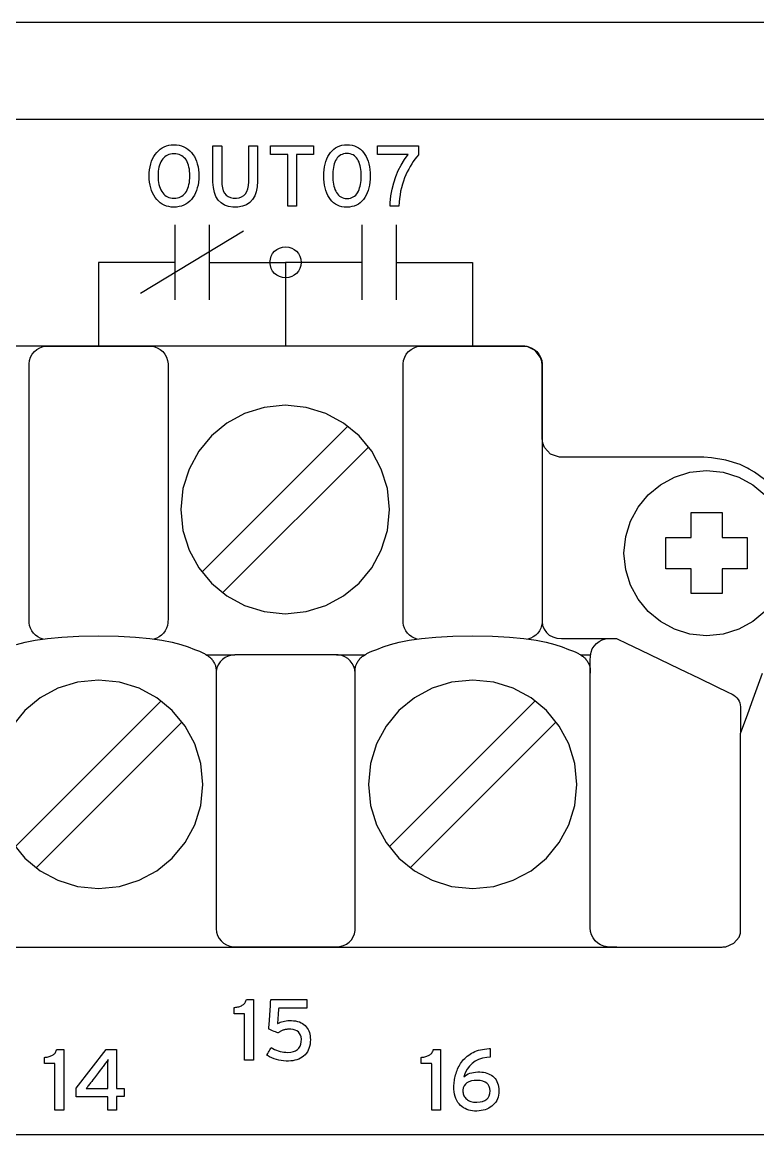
# Model space of a CAD drawing. Extents: x 1 to 47.7, y 0.2 to 33.3.
# Drawn here: x 30.649 to 31.828, y 13.33 to 15.115 of the extents above; entities that cross this region are included whole.
import ezdxf

# ---------------------------------------------------------------- set-up
doc = ezdxf.new("R2010")
doc.units = 0
doc.header["$MEASUREMENT"] = 0
doc.layers.add('4_0_____DWG', color=7, linetype='CONTINUOUS')

msp = doc.modelspace()

# ---------------------------------------------------------------- linework, layer by layer
at = {"layer": '4_0_____DWG'}
for points in [[(30.5661, 15.1152), (30.7458, 15.1152), (30.9275, 15.1152), (31.111, 15.1152), (31.2963, 15.1152), (31.4833, 15.1152), (31.6718, 15.1152), (31.8618, 15.1152), (32.0532, 15.1152), (32.2458, 15.1152), (32.4396, 15.1152), (32.6345, 15.1152), (32.8303, 15.1152)], [(28.4366, 14.9598), (28.543, 14.9598), (28.6512, 14.9598), (28.761, 14.9598), (28.8724, 14.9598), (28.9854, 14.9598), (29.0998, 14.9598), (29.2156, 14.9598), (29.3328, 14.9598), (29.4512, 14.9598), (29.5708, 14.9598), (29.6916, 14.9598), (29.8135, 14.9598), (29.9364, 14.9598), (30.0602, 14.9598), (30.3105, 14.9598), (30.5639, 14.9598), (30.8198, 14.9598), (31.0777, 14.9598), (31.3372, 14.9598), (31.8587, 14.9598), (32.3802, 14.9598), (32.6397, 14.9598), (32.8976, 14.9598)], [(31.0884, 14.9029), (31.0884, 14.8199), (31.0743, 14.8199), (31.0743, 14.9029), (31.0469, 14.9029), (31.0469, 14.9171), (31.1159, 14.9171), (31.1159, 14.9029), (31.0884, 14.9029)], [(30.8934, 14.7899), (30.8934, 14.6699)], [(30.9484, 14.7899), (30.9484, 14.6699)], [(31.1934, 14.7899), (31.1934, 14.6699)], [(31.2484, 14.7899), (31.2484, 14.6699)], [(31.0034, 14.7799), (30.8384, 14.6799)], [(30.8934, 14.7299), (30.7709, 14.7299), (30.7709, 14.5953)], [(30.9484, 14.7299), (31.0709, 14.7299), (31.0709, 14.5953)], [(31.1934, 14.7299), (31.0709, 14.7299), (31.0709, 14.5953)], [(31.2484, 14.7299), (31.3709, 14.7299), (31.3709, 14.5953)], [(31.4823, 14.4473), (31.4823, 14.4493), (31.4823, 14.455), (31.4823, 14.4638), (31.4823, 14.4748), (31.4823, 14.5284), (31.4823, 14.5515), (31.4823, 14.5596), (31.4823, 14.5647), (31.482, 14.5705), (31.48, 14.5774), (31.4714, 14.5886), (31.4584, 14.5947), (31.4547, 14.5952), (31.4527, 14.5953), (31.4503, 14.5953), (31.4456, 14.5953), (31.4381, 14.5953), (31.4279, 14.5953), (31.4151, 14.5953), (31.3998, 14.5953), (31.3819, 14.5953), (31.3616, 14.5953), (31.339, 14.5953), (31.3139, 14.5953), (31.2866, 14.5953), (31.2571, 14.5953), (31.2254, 14.5953), (31.1916, 14.5953), (31.1557, 14.5953), (31.1178, 14.5953), (31.078, 14.5953), (30.9927, 14.5953), (30.9003, 14.5953), (30.8012, 14.5953), (30.6958, 14.5953), (30.5847, 14.5953)], [(30.6819, 14.1254), (30.6775, 14.1269), (30.6734, 14.1291), (30.6697, 14.1317), (30.6665, 14.1349), (30.6638, 14.1386), (30.6618, 14.1426), (30.6603, 14.147), (30.6596, 14.1516), (30.6595, 14.1591), (30.6595, 14.1913), (30.6595, 14.2454), (30.6595, 14.3131), (30.6595, 14.3861), (30.6595, 14.4561), (30.6595, 14.5149), (30.6595, 14.5543), (30.6595, 14.567), (30.6602, 14.5726), (30.662, 14.5778), (30.6646, 14.5825), (30.668, 14.5866), (30.6722, 14.5901), (30.677, 14.5927), (30.6822, 14.5946), (30.6879, 14.5954), (30.6928, 14.5954), (30.707, 14.5954), (30.7293, 14.5954), (30.7565, 14.5954), (30.7854, 14.5954), (30.8126, 14.5954), (30.8349, 14.5954), (30.8491, 14.5954), (30.8541, 14.5954), (30.8597, 14.5946), (30.865, 14.5927), (30.8697, 14.5901), (30.8739, 14.5866), (30.8773, 14.5825), (30.8799, 14.5778), (30.8817, 14.5726), (30.8824, 14.567), (30.8824, 14.5543), (30.8824, 14.5149), (30.8824, 14.4561), (30.8824, 14.3861), (30.8824, 14.3131), (30.8824, 14.2454), (30.8824, 14.1913), (30.8824, 14.1591), (30.8823, 14.1516), (30.8816, 14.1469), (30.8801, 14.1426), (30.878, 14.1385), (30.8753, 14.1349), (30.8721, 14.1317), (30.8683, 14.129), (30.8642, 14.1269), (30.8597, 14.1254)], [(31.2819, 14.1254), (31.2775, 14.1269), (31.2734, 14.1291), (31.2697, 14.1317), (31.2665, 14.1349), (31.2638, 14.1386), (31.2618, 14.1426), (31.2603, 14.147), (31.2596, 14.1516), (31.2595, 14.1591), (31.2595, 14.1913), (31.2595, 14.2454), (31.2595, 14.3131), (31.2595, 14.3861), (31.2595, 14.4561), (31.2595, 14.5149), (31.2595, 14.5543), (31.2595, 14.567), (31.2602, 14.5726), (31.262, 14.5778), (31.2646, 14.5825), (31.268, 14.5866), (31.2722, 14.5901), (31.277, 14.5927), (31.2822, 14.5946), (31.2879, 14.5954), (31.2928, 14.5954), (31.307, 14.5954), (31.3293, 14.5954), (31.3565, 14.5954), (31.3854, 14.5954), (31.4126, 14.5954), (31.4349, 14.5954), (31.4491, 14.5954), (31.4541, 14.5954), (31.4597, 14.5946), (31.465, 14.5927), (31.4697, 14.5901), (31.4739, 14.5866), (31.4773, 14.5825), (31.4799, 14.5778), (31.4817, 14.5726), (31.4824, 14.567), (31.4824, 14.5543), (31.4824, 14.5149), (31.4824, 14.4561), (31.4824, 14.3861), (31.4824, 14.3131), (31.4824, 14.2454), (31.4824, 14.1913), (31.4824, 14.1591), (31.4823, 14.1516), (31.4816, 14.1469), (31.4801, 14.1426), (31.478, 14.1385), (31.4753, 14.1349), (31.4721, 14.1317), (31.4683, 14.129), (31.4642, 14.1269), (31.4597, 14.1254)], [(30.9366, 14.2328), (31.1709, 14.4671)], [(31.8393, 14.3816), (31.8232, 14.3932), (31.8145, 14.3982), (31.8119, 14.3996), (31.8106, 14.4003), (31.7998, 14.4052), (31.7772, 14.4125), (31.7538, 14.4164), (31.7419, 14.4171), (31.7381, 14.4171), (31.7298, 14.4171), (31.7153, 14.4171), (31.6959, 14.4171), (31.6729, 14.4171), (31.6475, 14.4171), (31.5949, 14.4171), (31.5703, 14.4171), (31.5486, 14.4171), (31.531, 14.4171), (31.5188, 14.4171), (31.5134, 14.4171), (31.5101, 14.4172), (31.496, 14.4222), (31.4861, 14.4329), (31.4834, 14.4397), (31.4824, 14.4473)], [(30.97, 14.1994), (31.2043, 14.4337)], [(31.8398, 14.1695), (31.8202, 14.1533), (31.7977, 14.1411), (31.7728, 14.1334), (31.7461, 14.1307), (31.7194, 14.1334), (31.6946, 14.1411), (31.6721, 14.1533), (31.6525, 14.1695), (31.6363, 14.1891), (31.6241, 14.2116), (31.6164, 14.2365), (31.6137, 14.2632), (31.6164, 14.2899), (31.6241, 14.3147), (31.6363, 14.3372), (31.6525, 14.3568), (31.6721, 14.373), (31.6946, 14.3852), (31.7194, 14.3929), (31.7461, 14.3956), (31.7728, 14.3929), (31.7977, 14.3852), (31.8202, 14.373), (31.8398, 14.3568)], [(31.7212, 14.2881), (31.7212, 14.3284), (31.7711, 14.3284), (31.7711, 14.2881), (31.8113, 14.2881), (31.8113, 14.2382), (31.7711, 14.2382), (31.7711, 14.1982), (31.7212, 14.1982), (31.7212, 14.2382), (31.681, 14.2382), (31.681, 14.2881), (31.7212, 14.2881)], [(31.4824, 14.1537), (31.4832, 14.1469), (31.4855, 14.141), (31.4892, 14.1359), (31.4939, 14.1318), (31.4997, 14.1288), (31.5062, 14.127), (31.5133, 14.1263), (31.5175, 14.1263), (31.5284, 14.1263), (31.5433, 14.1263), (31.5596, 14.1263), (31.5745, 14.1263), (31.5855, 14.1263), (31.5897, 14.1263)], [(30.6392, 14.1164), (30.653, 14.1201), (30.6694, 14.1234), (30.6889, 14.1263), (30.7119, 14.1286), (30.7391, 14.13), (30.771, 14.1306), (30.8029, 14.13), (30.8301, 14.1286), (30.8531, 14.1263), (30.8726, 14.1234), (30.889, 14.1201), (30.9028, 14.1164), (30.9146, 14.1126), (30.9248, 14.1088), (30.9312, 14.1063), (30.9327, 14.1057), (30.934, 14.1051), (30.9352, 14.1046), (30.9363, 14.1041), (30.9374, 14.1036), (30.9384, 14.103), (30.9395, 14.1025), (30.9407, 14.1019), (30.9419, 14.1012), (30.9432, 14.1005), (30.9444, 14.0997), (30.9456, 14.0989), (30.9469, 14.0981), (30.9481, 14.0971), (30.9494, 14.0961), (30.9507, 14.0951), (30.9519, 14.0939), (30.9527, 14.0927), (30.9536, 14.0914), (30.9544, 14.0901), (30.9552, 14.0889), (30.956, 14.0876), (30.9568, 14.0863), (30.9575, 14.0851), (30.9581, 14.0838), (30.9585, 14.0827), (30.9588, 14.0815), (30.9591, 14.0801), (30.9593, 14.0786), (30.9594, 14.077), (30.9596, 14.0754), (30.9596, 14.0738), (30.9597, 14.0723), (30.9597, 14.0708)], [(31.1825, 14.0708), (31.1825, 14.0723), (31.1826, 14.0738), (31.1826, 14.0754), (31.1827, 14.077), (31.1828, 14.0786), (31.183, 14.0801), (31.1832, 14.0815), (31.1835, 14.0827), (31.1839, 14.0838), (31.1845, 14.0851), (31.1852, 14.0863), (31.186, 14.0876), (31.1868, 14.0889), (31.1876, 14.0901), (31.1884, 14.0914), (31.1893, 14.0927), (31.1901, 14.0939), (31.1913, 14.0951), (31.1926, 14.0961), (31.1939, 14.0971), (31.1951, 14.0981), (31.1964, 14.0989), (31.1976, 14.0997), (31.1989, 14.1005), (31.2001, 14.1012), (31.2013, 14.1019), (31.2025, 14.1025), (31.2036, 14.103), (31.2046, 14.1036), (31.2057, 14.1041), (31.2068, 14.1046), (31.208, 14.1051), (31.2093, 14.1057), (31.2108, 14.1063), (31.2172, 14.1088), (31.2274, 14.1126), (31.2392, 14.1164), (31.253, 14.1201), (31.2694, 14.1234), (31.2889, 14.1263), (31.3119, 14.1286), (31.3391, 14.13), (31.371, 14.1306), (31.4029, 14.13), (31.4301, 14.1286), (31.4531, 14.1263), (31.4726, 14.1234), (31.489, 14.1201), (31.5028, 14.1164), (31.5146, 14.1126), (31.5249, 14.1088), (31.5312, 14.1063), (31.5327, 14.1057), (31.534, 14.1051), (31.5352, 14.1046), (31.5363, 14.1041), (31.5374, 14.1036), (31.5384, 14.103), (31.5395, 14.1025), (31.5407, 14.1019), (31.5419, 14.1012), (31.5432, 14.1005), (31.5444, 14.0997), (31.5456, 14.0989), (31.5469, 14.0981), (31.5481, 14.0971), (31.5494, 14.0961), (31.5507, 14.0951), (31.5519, 14.0939), (31.5527, 14.0927), (31.5536, 14.0914), (31.5544, 14.0901), (31.5552, 14.0889), (31.556, 14.0876), (31.5568, 14.0863), (31.5575, 14.0851), (31.5581, 14.0838), (31.5585, 14.0827), (31.5588, 14.0815), (31.5591, 14.0801), (31.5593, 14.0786), (31.5594, 14.077), (31.5596, 14.0754), (31.5596, 14.0738), (31.5597, 14.0723), (31.5597, 14.0708)], [(31.602, 13.6311), (31.6016, 13.6311), (31.6003, 13.6311), (31.5985, 13.6311), (31.5964, 13.6311), (31.5942, 13.6311), (31.5922, 13.6311), (31.5907, 13.6311), (31.5898, 13.6311), (31.5868, 13.6312), (31.5812, 13.6323), (31.5761, 13.6344), (31.5715, 13.6374), (31.5675, 13.6411), (31.5642, 13.6456), (31.5618, 13.6506), (31.5602, 13.6561), (31.5597, 13.662), (31.5597, 13.6786), (31.5597, 13.7227), (31.5597, 13.7859), (31.5597, 13.8596), (31.5597, 13.9355), (31.5597, 14.005), (31.5597, 14.0597), (31.5597, 14.0911), (31.5598, 14.0984), (31.5609, 14.1041), (31.5629, 14.1094), (31.5658, 14.1141), (31.5694, 14.1182), (31.5737, 14.1216), (31.5786, 14.1242), (31.584, 14.1258), (31.5897, 14.1263), (31.5901, 14.1263), (31.5914, 14.1263), (31.5932, 14.1263), (31.5953, 14.1263), (31.5975, 14.1263), (31.5995, 14.1263), (31.601, 14.1263), (31.6019, 14.1263), (31.6039, 14.1254), (31.6173, 14.1189), (31.6407, 14.1077), (31.6704, 14.0933), (31.7029, 14.0776), (31.7344, 14.0624), (31.7614, 14.0494), (31.7803, 14.0403), (31.7874, 14.0369), (31.7901, 14.0351), (31.7926, 14.033), (31.7948, 14.0308), (31.7966, 14.0283), (31.7982, 14.0256), (31.7994, 14.0228), (31.8002, 14.0198), (31.8007, 14.0167), (31.8007, 14.0147), (31.8007, 14.0118), (31.8007, 14.0066), (31.8007, 14), (31.8007, 13.9928), (31.8007, 13.9858), (31.8007, 13.9799), (31.8007, 13.9757), (31.8007, 13.9741)], [(30.9441, 14.1), (30.9897, 14.1)], [(31.1525, 14.1), (31.1981, 14.1)], [(31.5439, 14.1), (31.5597, 14.1)], [(30.5393, 13.6311), (30.6651, 13.6311), (30.7865, 13.6311), (30.9029, 13.6311), (31.0141, 13.6311), (31.1194, 13.6311), (31.2185, 13.6311), (31.311, 13.6311), (31.3963, 13.6311), (31.4361, 13.6311), (31.474, 13.6311), (31.5099, 13.6311), (31.5437, 13.6311), (31.5754, 13.6311), (31.605, 13.6311), (31.6323, 13.6311), (31.6573, 13.6311), (31.68, 13.6311), (31.7003, 13.6311), (31.7181, 13.6311), (31.7335, 13.6311), (31.7463, 13.6311), (31.7564, 13.6311), (31.7639, 13.6311), (31.7687, 13.6311), (31.7711, 13.6311), (31.773, 13.6312), (31.7768, 13.6316), (31.7898, 13.6371), (31.7984, 13.647), (31.8004, 13.6532), (31.8007, 13.6565), (31.8007, 13.6608), (31.8007, 13.6664), (31.8007, 13.6743), (31.8007, 13.6961), (31.8007, 13.7244), (31.8007, 13.7575), (31.8007, 13.8305), (31.8007, 13.8668), (31.8007, 13.9006), (31.8007, 13.9301), (31.8007, 13.9533), (31.8007, 13.9621), (31.8007, 13.9686), (31.8007, 13.9727), (31.8007, 13.9741), (31.8011, 13.9751), (31.8021, 13.9778), (31.8058, 13.9881), (31.8116, 14.0037), (31.8188, 14.0234), (31.8361, 14.0704)], [(30.6322, 13.7986), (30.6527, 13.7739), (30.6775, 13.7535), (30.7059, 13.7381), (30.7373, 13.7284), (30.7711, 13.725), (30.8048, 13.7284), (30.8362, 13.7381), (30.8646, 13.7535), (30.8893, 13.7739), (30.9098, 13.7986), (30.9252, 13.827), (30.9349, 13.8584), (30.9383, 13.8921), (30.9349, 13.9258), (30.9252, 13.9572), (30.9098, 13.9856), (30.8893, 14.0104), (30.8646, 14.0309), (30.8362, 14.0463), (30.8048, 14.0561), (30.7711, 14.0595), (30.7373, 14.0561), (30.7059, 14.0463), (30.6775, 14.0309), (30.6527, 14.0104), (30.6322, 13.9856)], [(30.6372, 13.7918), (30.8715, 14.0261)], [(31.2372, 13.7918), (31.4715, 14.0261)], [(30.6707, 13.7584), (30.9049, 13.9927)], [(31.2707, 13.7584), (31.5049, 13.9927)], [(30.7995, 13.3913), (30.7995, 13.3694), (30.7858, 13.3694), (30.7858, 13.3908), (30.7349, 13.3908), (30.7349, 13.4047), (30.7834, 13.4666), (30.7995, 13.4666), (30.7995, 13.4041), (30.812, 13.4041), (30.812, 13.3913), (30.7995, 13.3913)], [(32.8976, 13.3298), (32.6397, 13.3298), (32.3802, 13.3298), (31.8587, 13.3298), (31.3372, 13.3298), (31.0777, 13.3298), (30.8198, 13.3298), (30.5639, 13.3298), (30.3105, 13.3298), (30.0602, 13.3298), (29.9364, 13.3298), (29.8135, 13.3298), (29.6916, 13.3298), (29.5708, 13.3298), (29.4512, 13.3298), (29.3328, 13.3298), (29.2156, 13.3298), (29.0998, 13.3298), (28.9854, 13.3298), (28.8724, 13.3298), (28.761, 13.3298), (28.6512, 13.3298), (28.543, 13.3298), (28.4366, 13.3298)]]:
    msp.add_lwpolyline(points, dxfattribs=at)
for points in [[(30.9318, 14.8685), (30.9317, 14.8634), (30.9312, 14.8584), (30.9305, 14.8538), (30.9294, 14.8493), (30.9281, 14.8452), (30.9265, 14.8412), (30.9246, 14.8376), (30.9224, 14.8341), (30.9199, 14.8309), (30.9172, 14.8281), (30.9142, 14.8255), (30.911, 14.8234), (30.9077, 14.8217), (30.904, 14.8203), (30.9002, 14.8193), (30.8962, 14.8186), (30.8919, 14.8183), (30.8877, 14.8186), (30.8837, 14.8193), (30.8799, 14.8203), (30.8763, 14.8217), (30.873, 14.8234), (30.8698, 14.8255), (30.8669, 14.8281), (30.8643, 14.8309), (30.8618, 14.8341), (30.8595, 14.8376), (30.8576, 14.8412), (30.8559, 14.8452), (30.8546, 14.8493), (30.8535, 14.8538), (30.8527, 14.8584), (30.8523, 14.8634), (30.8521, 14.8685), (30.8523, 14.8737), (30.8527, 14.8786), (30.8535, 14.8833), (30.8546, 14.8878), (30.8559, 14.892), (30.8576, 14.8959), (30.8595, 14.8996), (30.8618, 14.9031), (30.8643, 14.9063), (30.8669, 14.9091), (30.8698, 14.9116), (30.873, 14.9137), (30.8763, 14.9154), (30.8799, 14.9168), (30.8837, 14.9178), (30.8877, 14.9184), (30.8919, 14.9186), (30.8962, 14.9184), (30.9002, 14.9178), (30.904, 14.9168), (30.9077, 14.9154), (30.911, 14.9137), (30.9142, 14.9116), (30.9172, 14.9091), (30.9199, 14.9063), (30.9224, 14.9031), (30.9246, 14.8996), (30.9265, 14.8959), (30.9281, 14.892), (30.9294, 14.8878), (30.9305, 14.8833), (30.9312, 14.8786), (30.9317, 14.8737)], [(31.0259, 14.8604), (31.0253, 14.8513), (31.0238, 14.8433), (31.0214, 14.8364), (31.0179, 14.8306), (31.0135, 14.8259), (31.0082, 14.8224), (31.0018, 14.8199), (30.9946, 14.8186), (30.9865, 14.8185), (30.9792, 14.8196), (30.9728, 14.8219), (30.9674, 14.8253), (30.9629, 14.8297), (30.9593, 14.8353), (30.9567, 14.8421), (30.9551, 14.8499), (30.9544, 14.8588), (30.9544, 14.8621), (30.9544, 14.8671), (30.9544, 14.8748), (30.9544, 14.884), (30.9544, 14.8938), (30.9544, 14.9031), (30.9544, 14.9107), (30.9544, 14.9157), (30.9544, 14.9171), (30.9551, 14.9171), (30.9567, 14.9171), (30.9588, 14.9171), (30.9612, 14.9171), (30.9636, 14.9171), (30.9658, 14.9171), (30.9675, 14.9171), (30.9684, 14.9171), (30.9685, 14.9163), (30.9685, 14.912), (30.9685, 14.9048), (30.9685, 14.8959), (30.9685, 14.8862), (30.9685, 14.8768), (30.9685, 14.8688), (30.9685, 14.8632), (30.9685, 14.8611), (30.9688, 14.8549), (30.9696, 14.8496), (30.9711, 14.8449), (30.9731, 14.841), (30.9757, 14.8379), (30.9789, 14.8355), (30.9827, 14.8339), (30.9871, 14.833), (30.992, 14.8329), (30.9966, 14.8336), (31.0005, 14.8351), (31.0039, 14.8372), (31.0067, 14.8401), (31.0088, 14.8437), (31.0104, 14.848), (31.0114, 14.8531), (31.0118, 14.8589), (31.0118, 14.8615), (31.0118, 14.8666), (31.0118, 14.8743), (31.0118, 14.8837), (31.0118, 14.8936), (31.0118, 14.9029), (31.0118, 14.9106), (31.0118, 14.9157), (31.0118, 14.9171), (31.0125, 14.9171), (31.0141, 14.9171), (31.0162, 14.9171), (31.0186, 14.9171), (31.021, 14.9171), (31.0232, 14.9171), (31.0249, 14.9171), (31.0258, 14.9171), (31.0259, 14.9163), (31.0259, 14.9119), (31.0259, 14.9047), (31.0259, 14.8956), (31.0259, 14.8858), (31.0259, 14.8763), (31.0259, 14.8682), (31.0259, 14.8625)], [(31.2065, 14.8687), (31.2064, 14.8635), (31.206, 14.8586), (31.2053, 14.8539), (31.2044, 14.8495), (31.2032, 14.8453), (31.2018, 14.8414), (31.2001, 14.8376), (31.1982, 14.8342), (31.196, 14.8309), (31.1935, 14.8281), (31.1908, 14.8255), (31.1878, 14.8234), (31.1846, 14.8217), (31.1811, 14.8203), (31.1774, 14.8193), (31.1734, 14.8186), (31.1692, 14.8183), (31.1651, 14.8186), (31.1612, 14.8192), (31.1575, 14.8202), (31.1541, 14.8216), (31.1509, 14.8234), (31.1479, 14.8255), (31.1452, 14.828), (31.1428, 14.8308), (31.1406, 14.834), (31.1386, 14.8374), (31.1369, 14.8411), (31.1355, 14.845), (31.1343, 14.8492), (31.1334, 14.8536), (31.1328, 14.8583), (31.1324, 14.8632), (31.1322, 14.8684), (31.1324, 14.8736), (31.1328, 14.8785), (31.1334, 14.8832), (31.1344, 14.8876), (31.1355, 14.8918), (31.137, 14.8958), (31.1387, 14.8995), (31.1407, 14.903), (31.1429, 14.9062), (31.1454, 14.9091), (31.1481, 14.9116), (31.1511, 14.9137), (31.1543, 14.9155), (31.1577, 14.9168), (31.1614, 14.9178), (31.1653, 14.9184), (31.1695, 14.9186), (31.1737, 14.9184), (31.1777, 14.9178), (31.1814, 14.9168), (31.1848, 14.9154), (31.188, 14.9137), (31.191, 14.9116), (31.1937, 14.9091), (31.1961, 14.9063), (31.1983, 14.9031), (31.2002, 14.8997), (31.2019, 14.896), (31.2033, 14.8921), (31.2044, 14.8879), (31.2053, 14.8834), (31.206, 14.8788), (31.2064, 14.8738)], [(31.2841, 14.9024), (31.2812, 14.8991), (31.2785, 14.8955), (31.2758, 14.8918), (31.2732, 14.8879), (31.2707, 14.8838), (31.2684, 14.8796), (31.2661, 14.8751), (31.2639, 14.8704), (31.2618, 14.8655), (31.2599, 14.8604), (31.2582, 14.8552), (31.2568, 14.8497), (31.2555, 14.8441), (31.2545, 14.8383), (31.2537, 14.8324), (31.2531, 14.8262), (31.2528, 14.8199), (31.2522, 14.8199), (31.2508, 14.8199), (31.2487, 14.8199), (31.2463, 14.8199), (31.2438, 14.8199), (31.2415, 14.8199), (31.2397, 14.8199), (31.2387, 14.8199), (31.2388, 14.8256), (31.2399, 14.8367), (31.2418, 14.8475), (31.2443, 14.8577), (31.2476, 14.8676), (31.2515, 14.8771), (31.2562, 14.8861), (31.2616, 14.8948), (31.2677, 14.903), (31.2658, 14.903), (31.2608, 14.903), (31.2536, 14.903), (31.2452, 14.903), (31.2365, 14.903), (31.2286, 14.903), (31.2224, 14.903), (31.2188, 14.903), (31.2183, 14.9031), (31.2183, 14.9042), (31.2183, 14.9059), (31.2183, 14.9082), (31.2183, 14.9107), (31.2183, 14.9131), (31.2183, 14.9151), (31.2183, 14.9165), (31.2183, 14.9171), (31.2209, 14.9171), (31.2276, 14.9171), (31.2371, 14.9171), (31.2483, 14.9171), (31.2598, 14.9171), (31.2704, 14.9171), (31.2787, 14.9171), (31.2835, 14.9171), (31.2841, 14.9169), (31.2841, 14.9159), (31.2841, 14.914), (31.2841, 14.9117), (31.2841, 14.9091), (31.2841, 14.9066), (31.2841, 14.9044), (31.2841, 14.9029)], [(30.9175, 14.8685), (30.9174, 14.8723), (30.9171, 14.876), (30.9167, 14.8794), (30.916, 14.8826), (30.9152, 14.8857), (30.9143, 14.8885), (30.9131, 14.8911), (30.9118, 14.8936), (30.9102, 14.8958), (30.9085, 14.8977), (30.9067, 14.8994), (30.9046, 14.9008), (30.9024, 14.902), (30.9, 14.9029), (30.8975, 14.9036), (30.8948, 14.904), (30.8919, 14.9041), (30.8891, 14.904), (30.8864, 14.9036), (30.8839, 14.9029), (30.8816, 14.902), (30.8794, 14.9008), (30.8774, 14.8994), (30.8755, 14.8977), (30.8738, 14.8958), (30.8723, 14.8936), (30.8709, 14.8911), (30.8697, 14.8885), (30.8687, 14.8857), (30.8679, 14.8826), (30.8673, 14.8794), (30.8668, 14.876), (30.8666, 14.8723), (30.8665, 14.8685), (30.8666, 14.8648), (30.8668, 14.8612), (30.8673, 14.8578), (30.8679, 14.8546), (30.8687, 14.8516), (30.8697, 14.8488), (30.8709, 14.8462), (30.8723, 14.8438), (30.8738, 14.8415), (30.8755, 14.8395), (30.8774, 14.8377), (30.8794, 14.8362), (30.8816, 14.835), (30.8839, 14.8341), (30.8864, 14.8334), (30.8891, 14.833), (30.8919, 14.8329), (30.8948, 14.833), (30.8975, 14.8334), (30.9, 14.8341), (30.9024, 14.835), (30.9046, 14.8362), (30.9067, 14.8377), (30.9085, 14.8395), (30.9102, 14.8415), (30.9118, 14.8438), (30.9131, 14.8462), (30.9143, 14.8488), (30.9152, 14.8516), (30.916, 14.8546), (30.9167, 14.8578), (30.9171, 14.8612), (30.9174, 14.8648)], [(31.1923, 14.8684), (31.1922, 14.872), (31.192, 14.8755), (31.1916, 14.8788), (31.1911, 14.882), (31.1904, 14.885), (31.1896, 14.8878), (31.1887, 14.8905), (31.1876, 14.8931), (31.1863, 14.8954), (31.1849, 14.8975), (31.1832, 14.8994), (31.1814, 14.9009), (31.1793, 14.9022), (31.1771, 14.9032), (31.1747, 14.9039), (31.1721, 14.9044), (31.1692, 14.9045), (31.1665, 14.9044), (31.1639, 14.9039), (31.1615, 14.9032), (31.1593, 14.9022), (31.1573, 14.901), (31.1555, 14.8994), (31.1538, 14.8976), (31.1524, 14.8956), (31.1511, 14.8932), (31.15, 14.8907), (31.149, 14.8881), (31.1482, 14.8852), (31.1476, 14.8823), (31.1471, 14.8791), (31.1467, 14.8758), (31.1465, 14.8723), (31.1465, 14.8687), (31.1466, 14.8651), (31.1468, 14.8616), (31.1472, 14.8583), (31.1477, 14.8552), (31.1484, 14.8522), (31.1492, 14.8494), (31.1502, 14.8467), (31.1514, 14.8442), (31.1527, 14.8418), (31.1541, 14.8397), (31.1558, 14.8378), (31.1576, 14.8362), (31.1596, 14.8349), (31.1618, 14.8338), (31.1642, 14.8331), (31.1667, 14.8326), (31.1695, 14.8324), (31.1723, 14.8326), (31.1749, 14.8331), (31.1773, 14.8338), (31.1796, 14.8348), (31.1816, 14.8361), (31.1834, 14.8377), (31.1851, 14.8396), (31.1865, 14.8417), (31.1877, 14.8441), (31.1888, 14.8466), (31.1897, 14.8492), (31.1905, 14.852), (31.1911, 14.855), (31.1916, 14.8581), (31.192, 14.8614), (31.1922, 14.8648)], [(31.0959, 14.7299), (31.0954, 14.7249), (31.094, 14.7202), (31.0917, 14.7159), (31.0886, 14.7122), (31.0849, 14.7092), (31.0807, 14.7069), (31.076, 14.7054), (31.0709, 14.7049), (31.0659, 14.7054), (31.0612, 14.7069), (31.057, 14.7092), (31.0533, 14.7122), (31.0502, 14.7159), (31.0479, 14.7202), (31.0465, 14.7249), (31.0459, 14.7299), (31.0465, 14.7349), (31.0479, 14.7396), (31.0502, 14.7439), (31.0533, 14.7476), (31.057, 14.7506), (31.0612, 14.7529), (31.0659, 14.7544), (31.0709, 14.7549), (31.076, 14.7544), (31.0807, 14.7529), (31.0849, 14.7506), (31.0886, 14.7476), (31.0917, 14.7439), (31.094, 14.7396), (31.0954, 14.7349)], [(30.903, 14.3331), (30.9064, 14.2994), (30.9162, 14.268), (30.9316, 14.2396), (30.952, 14.2149), (30.9768, 14.1945), (31.0052, 14.1791), (31.0367, 14.1694), (31.0704, 14.166), (31.1041, 14.1694), (31.1355, 14.1791), (31.1639, 14.1945), (31.1887, 14.2149), (31.2091, 14.2396), (31.2245, 14.268), (31.2343, 14.2994), (31.2377, 14.3331), (31.2343, 14.3668), (31.2245, 14.3982), (31.2091, 14.4266), (31.1887, 14.4514), (31.1639, 14.4719), (31.1355, 14.4873), (31.1041, 14.4971), (31.0704, 14.5005), (31.0367, 14.4971), (31.0052, 14.4873), (30.9768, 14.4719), (30.952, 14.4514), (30.9316, 14.4266), (30.9162, 14.3982), (30.9064, 14.3668)], [(31.1825, 14.0708), (31.182, 14.0763), (31.1804, 14.0815), (31.178, 14.0863), (31.1747, 14.0905), (31.1707, 14.0941), (31.1661, 14.0969), (31.161, 14.0989), (31.1554, 14.0999), (31.1509, 14.1), (31.1391, 14.1), (31.1186, 14.1), (31.0924, 14.1), (31.0639, 14.1), (31.0362, 14.1), (31.0125, 14.1), (30.9959, 14.1), (30.9897, 14.1), (30.984, 14.0995), (30.9787, 14.098), (30.9738, 14.0956), (30.9695, 14.0924), (30.9658, 14.0885), (30.9629, 14.084), (30.9609, 14.079), (30.9598, 14.0736), (30.9597, 14.0667), (30.9597, 14.037), (30.9597, 13.9852), (30.9597, 13.9194), (30.9597, 13.8476), (30.9597, 13.7778), (30.9597, 13.718), (30.9597, 13.6762), (30.9597, 13.6605), (30.9602, 13.6549), (30.9618, 13.6497), (30.9643, 13.645), (30.9675, 13.6408), (30.9715, 13.6372), (30.9761, 13.6344), (30.9813, 13.6324), (30.9868, 13.6314), (30.9913, 13.6313), (31.0031, 13.6313), (31.0237, 13.6313), (31.0498, 13.6313), (31.0783, 13.6313), (31.106, 13.6313), (31.1297, 13.6313), (31.1463, 13.6313), (31.1525, 13.6313), (31.1582, 13.6318), (31.1636, 13.6333), (31.1685, 13.6357), (31.1728, 13.6389), (31.1764, 13.6428), (31.1793, 13.6473), (31.1813, 13.6523), (31.1824, 13.6577), (31.1825, 13.6646), (31.1825, 13.6943), (31.1825, 13.7461), (31.1825, 13.8119), (31.1825, 13.8837), (31.1825, 13.9535), (31.1825, 14.0133), (31.1825, 14.0551)], [(31.2037, 13.8921), (31.2071, 13.8584), (31.2168, 13.827), (31.2322, 13.7986), (31.2527, 13.7739), (31.2775, 13.7535), (31.3059, 13.7381), (31.3373, 13.7284), (31.3711, 13.725), (31.4048, 13.7284), (31.4362, 13.7381), (31.4646, 13.7535), (31.4893, 13.7739), (31.5098, 13.7986), (31.5252, 13.827), (31.5349, 13.8584), (31.5383, 13.8921), (31.5349, 13.9258), (31.5252, 13.9572), (31.5098, 13.9856), (31.4893, 14.0104), (31.4646, 14.0309), (31.4362, 14.0463), (31.4048, 14.0561), (31.3711, 14.0595), (31.3373, 14.0561), (31.3059, 14.0463), (31.2775, 14.0309), (31.2527, 14.0104), (31.2322, 13.9856), (31.2168, 13.9572), (31.2071, 13.9258)], [(31.0053, 13.4495), (31.0053, 13.4523), (31.0053, 13.4599), (31.0053, 13.4708), (31.0053, 13.4835), (31.0053, 13.4965), (31.0053, 13.5085), (31.0053, 13.5179), (31.0053, 13.5233), (31.0051, 13.524), (31.0039, 13.524), (31.0018, 13.524), (30.9991, 13.524), (30.9962, 13.524), (30.9934, 13.524), (30.9909, 13.524), (30.9892, 13.524), (30.9886, 13.524), (30.9886, 13.5244), (30.9886, 13.5254), (30.9886, 13.5269), (30.9886, 13.5286), (30.9886, 13.5303), (30.9886, 13.532), (30.9886, 13.5332), (30.9886, 13.5339), (30.9895, 13.5341), (30.9911, 13.5343), (30.9928, 13.5346), (30.9944, 13.5349), (30.9959, 13.5353), (30.9973, 13.5357), (30.9987, 13.5363), (31.0001, 13.5368), (31.0013, 13.5375), (31.0025, 13.5382), (31.0036, 13.539), (31.0046, 13.5399), (31.0054, 13.5409), (31.0062, 13.542), (31.0068, 13.5432), (31.0074, 13.5445), (31.0078, 13.5459), (31.0081, 13.5467), (31.0089, 13.5467), (31.0104, 13.5467), (31.0122, 13.5467), (31.0142, 13.5467), (31.0161, 13.5467), (31.0178, 13.5467), (31.019, 13.5467), (31.0194, 13.5467), (31.0194, 13.5429), (31.0194, 13.533), (31.0194, 13.5189), (31.0194, 13.5023), (31.0194, 13.4853), (31.0194, 13.4698), (31.0194, 13.4575), (31.0194, 13.4504), (31.0193, 13.4495), (31.0182, 13.4495), (31.0165, 13.4495), (31.0142, 13.4495), (31.0117, 13.4495), (31.0093, 13.4495), (31.0073, 13.4495), (31.0058, 13.4495)], [(31.1107, 13.4825), (31.1106, 13.4786), (31.1102, 13.4749), (31.1095, 13.4715), (31.1085, 13.4683), (31.1073, 13.4654), (31.1059, 13.4627), (31.1041, 13.4602), (31.1021, 13.458), (31.0999, 13.456), (31.0975, 13.4542), (31.0949, 13.4526), (31.0921, 13.4513), (31.0892, 13.4502), (31.086, 13.4493), (31.0828, 13.4486), (31.0793, 13.4482), (31.0757, 13.448), (31.0718, 13.4479), (31.0678, 13.4482), (31.0639, 13.4487), (31.0601, 13.4494), (31.0563, 13.4504), (31.0526, 13.4516), (31.049, 13.4531), (31.0454, 13.4548), (31.0419, 13.4568), (31.0409, 13.4577), (31.0414, 13.4587), (31.0423, 13.4602), (31.0434, 13.4621), (31.0445, 13.4641), (31.0457, 13.4661), (31.0467, 13.4678), (31.0473, 13.469), (31.0476, 13.4696), (31.0503, 13.4681), (31.0532, 13.4667), (31.0562, 13.4655), (31.0591, 13.4644), (31.0622, 13.4636), (31.0652, 13.4629), (31.0682, 13.4624), (31.0713, 13.4621), (31.0746, 13.462), (31.0793, 13.4624), (31.0834, 13.4633), (31.087, 13.4646), (31.09, 13.4665), (31.0924, 13.4689), (31.0943, 13.4717), (31.0955, 13.4751), (31.0962, 13.4789), (31.0963, 13.4831), (31.0958, 13.4867), (31.0949, 13.4898), (31.0934, 13.4925), (31.0915, 13.4947), (31.0891, 13.4965), (31.0863, 13.4978), (31.0829, 13.4987), (31.0791, 13.4991), (31.0765, 13.4992), (31.0753, 13.4991), (31.074, 13.4991), (31.0728, 13.4989), (31.0716, 13.4988), (31.0705, 13.4986), (31.0693, 13.4984), (31.0683, 13.4981), (31.0672, 13.4978), (31.0663, 13.4974), (31.0653, 13.497), (31.0643, 13.4965), (31.0634, 13.496), (31.0625, 13.4955), (31.0616, 13.4949), (31.0607, 13.4943), (31.0599, 13.4937), (31.0591, 13.4931), (31.0585, 13.4933), (31.0571, 13.4939), (31.055, 13.4947), (31.0525, 13.4957), (31.05, 13.4968), (31.0476, 13.4977), (31.0456, 13.4985), (31.0444, 13.4991), (31.044, 13.4993), (31.0442, 13.5017), (31.0445, 13.5068), (31.045, 13.5137), (31.0455, 13.5216), (31.0461, 13.5296), (31.0466, 13.5369), (31.047, 13.5427), (31.0472, 13.5461), (31.0477, 13.5467), (31.0514, 13.5467), (31.0582, 13.5467), (31.067, 13.5467), (31.0767, 13.5467), (31.0864, 13.5467), (31.095, 13.5467), (31.1015, 13.5467), (31.1049, 13.5467), (31.1051, 13.5464), (31.1051, 13.5454), (31.1051, 13.5436), (31.1051, 13.5414), (31.1051, 13.5391), (31.1051, 13.5368), (31.1051, 13.5348), (31.1051, 13.5334), (31.1051, 13.5328), (31.1038, 13.5328), (31.0997, 13.5328), (31.0936, 13.5328), (31.0863, 13.5328), (31.0786, 13.5328), (31.0713, 13.5328), (31.0652, 13.5328), (31.0612, 13.5328), (31.0599, 13.5328), (31.0598, 13.5317), (31.0596, 13.5292), (31.0593, 13.5257), (31.059, 13.5217), (31.0587, 13.5175), (31.0584, 13.5136), (31.0582, 13.5105), (31.058, 13.5085), (31.0586, 13.5085), (31.0605, 13.5095), (31.0625, 13.5104), (31.0646, 13.5112), (31.0668, 13.5118), (31.0692, 13.5123), (31.0717, 13.5127), (31.0743, 13.513), (31.0771, 13.5131), (31.0804, 13.5131), (31.0838, 13.5128), (31.0871, 13.5124), (31.0902, 13.5117), (31.093, 13.5108), (31.0957, 13.5096), (31.0981, 13.5083), (31.1003, 13.5067), (31.1023, 13.505), (31.1041, 13.503), (31.1056, 13.5009), (31.107, 13.4987), (31.1081, 13.4963), (31.1091, 13.4938), (31.1098, 13.4912), (31.1103, 13.4884), (31.1106, 13.4855)], [(30.7011, 13.3694), (30.7011, 13.3723), (30.7011, 13.3799), (30.7011, 13.3907), (30.7011, 13.4034), (30.7011, 13.4165), (30.7011, 13.4284), (30.7011, 13.4378), (30.7011, 13.4432), (30.701, 13.444), (30.6998, 13.444), (30.6976, 13.444), (30.695, 13.444), (30.692, 13.444), (30.6892, 13.444), (30.6868, 13.444), (30.6851, 13.444), (30.6844, 13.444), (30.6844, 13.4444), (30.6844, 13.4454), (30.6844, 13.4468), (30.6844, 13.4485), (30.6844, 13.4503), (30.6844, 13.4519), (30.6844, 13.4532), (30.6844, 13.4539), (30.6853, 13.4541), (30.687, 13.4543), (30.6886, 13.4545), (30.6902, 13.4549), (30.6917, 13.4552), (30.6932, 13.4557), (30.6946, 13.4562), (30.6959, 13.4568), (30.6972, 13.4575), (30.6984, 13.4582), (30.6994, 13.459), (30.7004, 13.4599), (30.7013, 13.4609), (30.702, 13.462), (30.7027, 13.4632), (30.7032, 13.4645), (30.7037, 13.4659), (30.7039, 13.4666), (30.7048, 13.4666), (30.7062, 13.4666), (30.708, 13.4666), (30.71, 13.4666), (30.712, 13.4666), (30.7136, 13.4666), (30.7148, 13.4666), (30.7152, 13.4666), (30.7152, 13.4629), (30.7152, 13.453), (30.7152, 13.4388), (30.7152, 13.4223), (30.7152, 13.4053), (30.7152, 13.3897), (30.7152, 13.3775), (30.7152, 13.3704), (30.7151, 13.3694), (30.7141, 13.3694), (30.7123, 13.3694), (30.71, 13.3694), (30.7076, 13.3694), (30.7052, 13.3694), (30.7031, 13.3694), (30.7017, 13.3694)], [(31.3053, 13.3694), (31.3053, 13.3723), (31.3053, 13.3799), (31.3053, 13.3907), (31.3053, 13.4034), (31.3053, 13.4165), (31.3053, 13.4284), (31.3053, 13.4378), (31.3053, 13.4432), (31.3051, 13.444), (31.3039, 13.444), (31.3018, 13.444), (31.2991, 13.444), (31.2962, 13.444), (31.2934, 13.444), (31.2909, 13.444), (31.2892, 13.444), (31.2886, 13.444), (31.2886, 13.4444), (31.2886, 13.4454), (31.2886, 13.4468), (31.2886, 13.4485), (31.2886, 13.4503), (31.2886, 13.4519), (31.2886, 13.4532), (31.2886, 13.4539), (31.2895, 13.4541), (31.2912, 13.4543), (31.2928, 13.4545), (31.2944, 13.4549), (31.2959, 13.4552), (31.2973, 13.4557), (31.2987, 13.4562), (31.3001, 13.4568), (31.3014, 13.4575), (31.3025, 13.4582), (31.3036, 13.459), (31.3046, 13.4599), (31.3054, 13.4609), (31.3062, 13.462), (31.3068, 13.4632), (31.3074, 13.4645), (31.3078, 13.4659), (31.3081, 13.4666), (31.3089, 13.4666), (31.3104, 13.4666), (31.3122, 13.4666), (31.3142, 13.4666), (31.3161, 13.4666), (31.3178, 13.4666), (31.319, 13.4666), (31.3194, 13.4666), (31.3194, 13.4629), (31.3194, 13.453), (31.3194, 13.4388), (31.3194, 13.4223), (31.3194, 13.4053), (31.3194, 13.3897), (31.3194, 13.3775), (31.3194, 13.3704), (31.3193, 13.3694), (31.3182, 13.3694), (31.3165, 13.3694), (31.3142, 13.3694), (31.3117, 13.3694), (31.3093, 13.3694), (31.3073, 13.3694), (31.3058, 13.3694)], [(31.4131, 13.4003), (31.4129, 13.3967), (31.4125, 13.3934), (31.4117, 13.3902), (31.4108, 13.3873), (31.4095, 13.3846), (31.408, 13.382), (31.4062, 13.3797), (31.4041, 13.3776), (31.4018, 13.3756), (31.3993, 13.3739), (31.3967, 13.3724), (31.3939, 13.3711), (31.391, 13.37), (31.3879, 13.3691), (31.3846, 13.3685), (31.3812, 13.3681), (31.3777, 13.3679), (31.3742, 13.3679), (31.3708, 13.3682), (31.3677, 13.3687), (31.3646, 13.3695), (31.3617, 13.3705), (31.3589, 13.3717), (31.3563, 13.3732), (31.3538, 13.375), (31.3514, 13.3769), (31.3492, 13.3792), (31.3472, 13.3817), (31.3455, 13.3845), (31.3441, 13.3877), (31.3429, 13.3911), (31.342, 13.3948), (31.3414, 13.3988), (31.341, 13.4031), (31.3409, 13.4072), (31.341, 13.4094), (31.3411, 13.4117), (31.3413, 13.414), (31.3416, 13.4163), (31.342, 13.4187), (31.3424, 13.421), (31.343, 13.4234), (31.3436, 13.4258), (31.3443, 13.4282), (31.345, 13.4306), (31.3459, 13.4329), (31.3469, 13.4352), (31.3479, 13.4375), (31.3491, 13.4397), (31.3504, 13.4419), (31.3517, 13.4441), (31.3532, 13.4462), (31.3548, 13.4483), (31.3565, 13.4503), (31.3584, 13.4522), (31.3603, 13.454), (31.3624, 13.4558), (31.3646, 13.4574), (31.3669, 13.459), (31.3693, 13.4605), (31.3718, 13.4619), (31.3745, 13.4632), (31.3773, 13.4643), (31.3802, 13.4653), (31.3834, 13.4661), (31.3866, 13.4668), (31.39, 13.4674), (31.3935, 13.4678), (31.3972, 13.4681), (31.3993, 13.4681), (31.3993, 13.4671), (31.3993, 13.4655), (31.3993, 13.4634), (31.3993, 13.4611), (31.3993, 13.4588), (31.3993, 13.4567), (31.3993, 13.4552), (31.3993, 13.4545), (31.3936, 13.454), (31.3868, 13.4528), (31.3806, 13.4507), (31.3751, 13.4479), (31.3701, 13.4443), (31.3658, 13.44), (31.3621, 13.4348), (31.359, 13.4289), (31.3569, 13.4229), (31.359, 13.4246), (31.3613, 13.4261), (31.3638, 13.4273), (31.3665, 13.4284), (31.3694, 13.4293), (31.3725, 13.4299), (31.3758, 13.4303), (31.3793, 13.4306), (31.3827, 13.4306), (31.3856, 13.4304), (31.3885, 13.4301), (31.3912, 13.4295), (31.3939, 13.4287), (31.3964, 13.4278), (31.3988, 13.4267), (31.401, 13.4253), (31.4032, 13.4238), (31.4052, 13.422), (31.407, 13.4201), (31.4086, 13.4179), (31.4099, 13.4155), (31.411, 13.4128), (31.4119, 13.41), (31.4125, 13.407), (31.4129, 13.4037)], [(30.7862, 13.4503), (30.7854, 13.4491), (30.7846, 13.4479), (30.7837, 13.4467), (30.7827, 13.4454), (30.7817, 13.444), (30.7806, 13.4425), (30.7795, 13.441), (30.7783, 13.4394), (30.7775, 13.4384), (30.7761, 13.4365), (30.7737, 13.4334), (30.7708, 13.4295), (30.7676, 13.4253), (30.7645, 13.4212), (30.7619, 13.4178), (30.7602, 13.4155), (30.7595, 13.4146), (30.7583, 13.4131), (30.7572, 13.4116), (30.7561, 13.4102), (30.755, 13.4089), (30.754, 13.4076), (30.753, 13.4064), (30.752, 13.4053), (30.751, 13.4042), (30.7519, 13.404), (30.7535, 13.404), (30.7552, 13.404), (30.7569, 13.404), (30.7587, 13.404), (30.7606, 13.404), (30.7625, 13.404), (30.7645, 13.4041), (30.766, 13.4041), (30.7672, 13.4041), (30.7695, 13.4041), (30.7727, 13.4041), (30.7761, 13.4041), (30.7796, 13.4041), (30.7826, 13.4041), (30.7848, 13.4041), (30.7858, 13.4041), (30.7858, 13.4049), (30.7858, 13.4076), (30.7858, 13.4117), (30.7858, 13.4165), (30.7858, 13.4215), (30.7858, 13.4262), (30.7858, 13.4299), (30.7858, 13.4321), (30.7858, 13.4335), (30.7859, 13.4359), (30.7859, 13.4382), (30.786, 13.4404), (30.786, 13.4426), (30.7861, 13.4446), (30.7861, 13.4466), (30.7862, 13.4485)], [(31.3989, 13.4), (31.3985, 13.4039), (31.3975, 13.4073), (31.3959, 13.4102), (31.3937, 13.4125), (31.3908, 13.4144), (31.3873, 13.4158), (31.3832, 13.4166), (31.3785, 13.4169), (31.3735, 13.4168), (31.369, 13.4161), (31.3651, 13.4149), (31.3619, 13.4132), (31.3593, 13.411), (31.3573, 13.4083), (31.356, 13.4051), (31.3554, 13.4014), (31.3553, 13.3987), (31.3555, 13.397), (31.3558, 13.3954), (31.3563, 13.3938), (31.357, 13.3923), (31.3578, 13.3908), (31.3589, 13.3895), (31.36, 13.3882), (31.3614, 13.3869), (31.3628, 13.3858), (31.3645, 13.3848), (31.3662, 13.3839), (31.3682, 13.3832), (31.3702, 13.3827), (31.3724, 13.3823), (31.3748, 13.3821), (31.3778, 13.382), (31.3828, 13.3824), (31.387, 13.3834), (31.3906, 13.3849), (31.3936, 13.3868), (31.3959, 13.3893), (31.3975, 13.3924), (31.3985, 13.3959)]]:
    msp.add_lwpolyline(points, close=True, dxfattribs=at)

doc.saveas('drawing.dxf')
